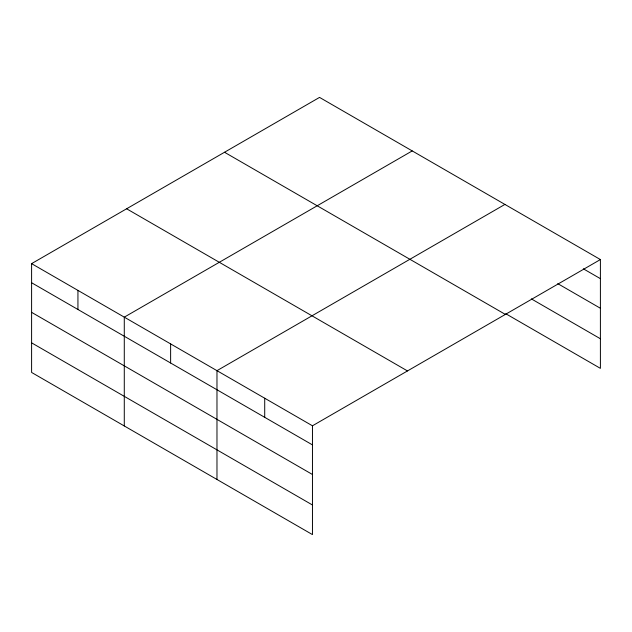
<?xml version="1.0" encoding="UTF-8"?>
<svg xmlns="http://www.w3.org/2000/svg" width="632" height="632" viewBox="0 0 632 632"><rect width="100%" height="100%" fill="white"/><g stroke="black" fill="none" stroke-linecap="round" stroke-linejoin="round"><path stroke-width="0.95" d="M600.4 259.555L319.539 97.399L31.6 263.639L31.6 372.445L312.461 534.601L312.461 425.794L600.4 259.555L600.4 368.361L505.758 313.717M412.222 150.914L124.283 317.153L124.283 425.952M504.905 204.428L216.974 370.66L216.974 479.467M583.344 268.813L600.4 278.657M557.772 283.642L600.4 308.258M531.338 298.881L600.4 338.76M224.518 152.265L505.379 314.42M126.621 208.781L407.482 370.937M31.6 263.639L312.461 425.794M31.6 282.741L312.461 444.896M31.6 312.342L312.461 474.498M31.6 342.836L312.461 504.992M264.713 398.231L264.713 417.325M170.624 343.911L170.624 363.005M77.941 290.396L77.941 309.498"/></g></svg>
